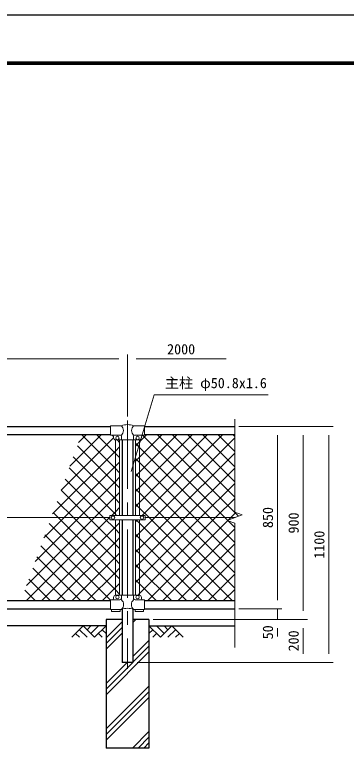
# Model space of a CAD drawing. Units: millimetres, scale not verified. Extents: x -4200 to 4200, y -2970 to 2970.
# Drawn here: x -1911 to -364, y -460 to 2970 of the extents above; entities that cross this region are included whole.
import ezdxf
from ezdxf.enums import TextEntityAlignment as Align

# ---------------------------------------------------------------- set-up
doc = ezdxf.new("R2010")
doc.units = ezdxf.units.MM
doc.header["$LTSCALE"] = 10
doc.linetypes.add('USER1', pattern=[50.8, 31.75, -6.35, 6.35, -6.35])
for name, color, linetype, lineweight in [('0-3_D-BGD', 7, 'Continuous', 25), ('0-4_D-STR4', 7, 'Continuous', 25), ('0-5_D-STR1', 1, 'Continuous', 25), ('0-6_D-STR-DIM', 7, 'Continuous', 13), ('0-9_D-DCR-HCH', 7, 'Continuous', 13), ('0-A_D-BMK', 2, 'USER1', 13), ('0-B_D-STR3', 3, 'Continuous', 13), ('0-C_D-STR2', 7, 'Continuous', 13), ('0-D_D-STR-TXT', 7, 'Continuous', 13), ('0-E_D-TTL', 7, 'Continuous', 25)]:
    doc.layers.add(name, color=color, linetype=linetype, lineweight=lineweight)
doc.styles.add('ＭＳ ゴシック', font='')
doc.styles.get('ＭＳ ゴシック').set_extended_font_data('MS Gothic')

msp = doc.modelspace()

# ---------------------------------------------------------------- linework, layer by layer
at = {"layer": '0-3_D-BGD'}
for p, q in [((-1484.65, 120.5), (-3284.65, 120.5)), ((-1284.65, 120.5), (-884.65, 120.5))]:
    msp.add_line(p, q, dxfattribs=at)
at = {"layer": '0-4_D-STR4'}
for p, q in [((-1484.65, 150.5), (-1484.65, -449.5)), ((-1410.05, 150.5), (-1484.65, 150.5)), ((-1284.65, 150.5), (-1359.25, 150.5)), ((-1284.65, 150.5), (-1284.65, -449.5)), ((-1284.65, -449.5), (-1484.65, -449.5))]:
    msp.add_line(p, q, dxfattribs=at)
at = {"layer": '0-5_D-STR1'}
for p, q in [((-3304.65, 1050.5), (-1464.65, 1050.5)), ((-1304.65, 1050.5), (-884.65, 1050.5)), ((-3304.65, 1012.5), (-1464.65, 1012.5)), ((-1304.65, 1012.5), (-884.65, 1012.5)), ((-1410.05, 987.5), (-1410.05, 636)), ((-1359.25, 987.5), (-1359.25, 636)), ((-1410.05, 615), (-1410.05, 263.5)), ((-1359.25, 615), (-1359.25, 263.5)), ((-3304.65, 238.5), (-1464.65, 238.5)), ((-1304.65, 238.5), (-884.65, 238.5)), ((-3304.65, 200.5), (-1464.65, 200.5)), ((-1410.05, 197.5), (-1410.05, -49.5)), ((-1359.25, 197.5), (-1359.25, -49.5)), ((-1304.65, 200.5), (-884.65, 200.5)), ((-1359.25, -49.5), (-1410.05, -49.5))]:
    msp.add_line(p, q, dxfattribs=at)
at = {"layer": '0-6_D-STR-DIM'}
for p, q in [((-1384.65, 1097.56), (-1384.65, 1385.5)), ((-1384.65, 1097.56), (-1384.65, 1385.5)), ((-3344.65, 1365.5), (-1424.65, 1365.5)), ((-1344.65, 1365.5), (-924.65, 1365.5)), ((-884.65, 1084.76), (-884.65, 651.15)), ((-864.65, 1050.5), (-664.65, 1050.5)), ((-864.65, 1050.5), (-544.65, 1050.5)), ((-864.65, 1050.5), (-424.65, 1050.5)), ((-684.65, 1010.5), (-684.65, 240.5)), ((-564.65, 1010.5), (-564.65, 190.5)), ((-444.65, 1010.5), (-444.65, -9.5)), ((-919.89, 612.67), (-849.42, 638.32)), ((-849.42, 638.32), (-884.65, 651.15)), ((-884.65, 599.84), (-919.89, 612.67)), ((-884.65, 599.84), (-884.65, 20.5)), ((-684.65, 240.5), (-684.65, 280.5)), ((-864.65, 200.5), (-664.65, 200.5)), ((-864.65, 200.5), (-664.65, 200.5)), ((-684.65, 200.5), (-684.65, 150.5)), ((-1264.65, 150.5), (-664.65, 150.5)), ((-1264.65, 150.5), (-544.65, 150.5)), ((-1264.65, 150.5), (-544.65, 150.5)), ((-684.65, 110.5), (-684.65, 70.5)), ((-564.65, 110.5), (-564.65, -9.5)), ((-1339.25, -49.5), (-424.65, -49.5)), ((-1339.25, -49.5), (-544.65, -49.5))]:
    msp.add_line(p, q, dxfattribs=at)
at = {"layer": '0-9_D-DCR-HCH'}
for p, q in [((-1484.65, 64.29), (-1410.05, 138.89)), ((-1359.25, 136.66), (-1345.42, 150.5)), ((-1591.08, 120.5), (-1644.29, 67.28)), ((-1591.08, 120.5), (-1537.87, 67.28)), ((-1573.34, 102.76), (-1555.6, 120.5)), ((-1555.6, 85.02), (-1520.13, 120.5)), ((-1537.87, 67.28), (-1484.65, 120.5)), ((-1484.65, 37.77), (-1410.05, 112.37)), ((-1231.44, 67.28), (-1284.65, 120.5)), ((-1213.7, 85.02), (-1249.18, 120.5)), ((-1178.23, 120.5), (-1231.44, 67.28)), ((-1195.87, 102.67), (-1213.7, 120.5)), ((-1178.23, 120.5), (-1125.02, 67.28)), ((-1626.55, 85.02), (-1608.73, 67.28)), ((-1608.82, 102.76), (-1573.18, 67.28)), ((-1520.13, 85.02), (-1502.31, 67.28)), ((-1502.39, 102.76), (-1484.65, 85.1)), ((-1484.65, 11.26), (-1410.05, 85.86)), ((-1266.92, 102.76), (-1284.65, 85.1)), ((-1249.18, 85.02), (-1267, 67.28)), ((-1160.49, 102.76), (-1196.13, 67.28)), ((-1142.76, 85.02), (-1160.57, 67.28)), ((-1359.25, -22.44), (-1284.65, 52.16)), ((-1359.25, -48.96), (-1284.65, 25.64)), ((-1484.65, -200.88), (-1284.65, -0.88)), ((-1484.65, -174.36), (-1359.8, -49.5)), ((-1484.65, -147.84), (-1386.32, -49.5)), ((-1484.65, -359.97), (-1284.65, -159.97)), ((-1484.65, -386.49), (-1284.65, -186.49)), ((-1484.65, -413.01), (-1284.65, -213.01)), ((-1362.05, -449.5), (-1284.65, -372.11)), ((-1335.54, -449.5), (-1284.65, -398.62)), ((-1309.02, -449.5), (-1284.65, -425.14))]:
    msp.add_line(p, q, dxfattribs=at)
at = {"layer": '0-A_D-BMK'}
msp.add_line((-1384.65, 1077.56), (-1384.65, -79.5), dxfattribs=at)
at = {"layer": '0-B_D-STR3'}
for p, q in [((-1464.65, 1053.5), (-1464.65, 1009.5)), ((-1464.65, 1053.5), (-1413.2, 1053.5)), ((-1356.1, 1053.5), (-1304.65, 1053.5)), ((-1304.65, 1053.5), (-1304.65, 1009.5)), ((-1464.65, 1009.5), (-1417.9, 1009.5)), ((-1449.65, 1002.5), (-1449.65, 997.5)), ((-1413.2, 1004.8), (-1413.2, 987.5)), ((-1356.1, 1004.8), (-1356.1, 987.5)), ((-1351.4, 1009.5), (-1304.65, 1009.5)), ((-1319.65, 1002.5), (-1319.65, 997.5)), ((-1441.15, 987.5), (-1441.15, 636)), ((-1439.65, 987.5), (-1329.65, 987.5)), ((-1422.15, 987.5), (-1422.15, 636)), ((-1347.15, 987.5), (-1347.15, 636)), ((-1328.15, 987.5), (-1328.15, 636)), ((-3307.66, 625.5), (-1467.15, 625.5)), ((-1467.15, 636), (-1467.15, 615)), ((-1302.15, 636), (-1467.15, 636)), ((-1302.15, 636), (-1302.15, 615)), ((-1302.15, 625.5), (-884.65, 625.5)), ((-1302.15, 615), (-1467.15, 615)), ((-1441.15, 615), (-1441.15, 263.38)), ((-1422.15, 615), (-1422.15, 263.5)), ((-1347.15, 615), (-1347.15, 263.5)), ((-1328.15, 615), (-1328.15, 263.38)), ((-1464.65, 241.5), (-1464.65, 197.5)), ((-1420.2, 241.5), (-1464.65, 241.5)), ((-1449.65, 253.5), (-1449.65, 248.5)), ((-1439.65, 263.5), (-1329.65, 263.5)), ((-1413.2, 263.5), (-1413.2, 248.5)), ((-1356.1, 263.5), (-1356.1, 248.5)), ((-1304.65, 241.5), (-1349.1, 241.5)), ((-1319.65, 253.5), (-1319.65, 248.5)), ((-1304.65, 241.5), (-1304.65, 197.5)), ((-1413.2, 197.5), (-1464.65, 197.5)), ((-1459.65, 197.5), (-1459.65, 188.2)), ((-1419.65, 188.2), (-1459.65, 188.2)), ((-1419.65, 197.5), (-1419.65, 188.2)), ((-1304.65, 197.5), (-1356.1, 197.5)), ((-1349.65, 197.5), (-1349.65, 188.2)), ((-1309.65, 188.2), (-1349.65, 188.2)), ((-1309.65, 197.5), (-1309.65, 188.2))]:
    msp.add_line(p, q, dxfattribs=at)
for centre in [(-1431.65, 996.5), (-1337.65, 996.5), (-1452.15, 625.5), (-1317.15, 625.5), (-1431.65, 254.5), (-1337.65, 254.5)]:
    msp.add_circle(centre, 8, dxfattribs=at)
for centre, radius, start, end in [((-1384.65, 978.76), 80, 69.0916, 110.9084), ((-1434.46, 1031.5), 30.59, 314.01503, 45.98497), ((-1334.85, 1031.5), 30.59, 134.01503, 225.98497), ((-1456.65, 1002.5), 7, 0, 90), ((-1439.65, 997.5), 10, 180, 270), ((-1417.9, 1004.8), 4.7, 0, 90), ((-1351.4, 1004.8), 4.7, 90, 180), ((-1329.65, 997.5), 10, 270, 0), ((-1312.65, 1002.5), 7, 90, 180), ((-1456.65, 248.5), 7, 270, 0), ((-1439.65, 253.5), 10, 90, 180), ((-1420.2, 248.5), 7, 270, 0), ((-1432.33, 219.93), 29.48, 310.4464, 49.5536), ((-1336.98, 219.93), 29.48, 130.4464, 229.5536), ((-1349.1, 248.5), 7, 180, 270), ((-1329.65, 253.5), 10, 0, 90), ((-1312.65, 248.5), 7, 180, 270), ((-1384.65, 117.01), 85.4, 70.46947, 109.53053)]:
    msp.add_arc(centre, radius, start, end, dxfattribs=at)
at = {"layer": '0-C_D-STR2'}
for p, q in [((-1693.91, 753.75), (-1449.65, 998.01)), ((-1653.45, 864.93), (-1505.88, 1012.5)), ((-1612.98, 976.1), (-1576.59, 1012.5)), ((-1449.75, 1003.64), (-1455.51, 1009.4)), ((-1328.15, 978.09), (-1293.74, 1012.5)), ((-1328.15, 907.38), (-1223.03, 1012.5)), ((-1328.15, 836.66), (-1152.32, 1012.5)), ((-1316.69, 636), (-940.19, 1012.5)), ((-1256.48, 625.5), (-884.65, 997.32)), ((-866.2, 632.21), (-1246.48, 1012.5)), ((-884.65, 721.38), (-1175.77, 1012.5)), ((-884.65, 792.09), (-1105.06, 1012.5)), ((-884.65, 862.8), (-1034.35, 1012.5)), ((-884.65, 933.51), (-963.64, 1012.5)), ((-884.65, 1004.22), (-892.93, 1012.5)), ((-1422.15, 976.04), (-1433.61, 987.5)), ((-1347.15, 959.09), (-1328.15, 978.09)), ((-1185.77, 625.5), (-884.65, 926.61)), ((-1347.15, 888.38), (-1328.15, 907.38)), ((-1680.74, 625.5), (-1441.15, 865.09)), ((-1441.15, 865.09), (-1422.15, 884.09)), ((-1347.15, 817.66), (-1328.15, 836.66)), ((-1115.06, 625.5), (-884.65, 855.9)), ((-1495.88, 625.5), (-1675.29, 804.91)), ((-1610.03, 625.5), (-1441.15, 794.38)), ((-1441.15, 794.38), (-1422.15, 813.38)), ((-1566.59, 625.5), (-1694.16, 753.07)), ((-1539.32, 625.5), (-1441.15, 723.66)), ((-1441.15, 723.66), (-1422.15, 742.66)), ((-1637.3, 625.5), (-1713.03, 701.23)), ((-1855.77, 309.05), (-1539.32, 625.5)), ((-1815.3, 420.23), (-1610.03, 625.5)), ((-1774.84, 531.4), (-1680.74, 625.5)), ((-1441.15, 429.35), (-1637.3, 625.5)), ((-1441.15, 500.06), (-1566.59, 625.5)), ((-1441.15, 570.77), (-1495.88, 625.5)), ((-1328.15, 553.82), (-1256.48, 625.5)), ((-1328.15, 483.11), (-1185.77, 625.5)), ((-1328.15, 412.4), (-1115.06, 625.5)), ((-1347.15, 605.53), (-1337.69, 615)), ((-1289.93, 238.5), (-916.86, 611.56)), ((-884.65, 579.96), (-915.92, 611.22)), ((-1422.15, 551.77), (-1441.15, 570.77)), ((-1347.15, 534.82), (-1328.15, 553.82)), ((-1219.22, 238.5), (-884.65, 573.06)), ((-1464.65, 240.72), (-1769.63, 545.7)), ((-1533.14, 238.5), (-1788.5, 493.86)), ((-1422.15, 481.06), (-1441.15, 500.06)), ((-1347.15, 464.11), (-1328.15, 483.11)), ((-1148.51, 238.5), (-884.65, 502.35)), ((-1441.15, 440.82), (-1422.15, 459.82)), ((-1328.15, 457.77), (-1347.15, 476.77)), ((-1108.88, 238.5), (-1328.15, 457.77)), ((-1603.85, 238.5), (-1807.37, 442.02)), ((-1643.48, 238.5), (-1441.15, 440.82)), ((-1422.15, 410.35), (-1441.15, 429.35)), ((-1347.15, 393.4), (-1328.15, 412.4)), ((-1077.79, 238.5), (-884.65, 431.64)), ((-1674.56, 238.5), (-1826.24, 390.17)), ((-1441.15, 370.11), (-1422.15, 389.11)), ((-1328.15, 387.06), (-1347.15, 406.06)), ((-1179.59, 238.5), (-1328.15, 387.06)), ((-1572.77, 238.5), (-1441.15, 370.11)), ((-1007.08, 238.5), (-884.65, 360.93)), ((-1745.27, 238.5), (-1845.11, 338.33)), ((-1441.15, 299.4), (-1422.15, 318.4)), ((-1328.15, 316.35), (-1347.15, 335.35)), ((-1250.3, 238.5), (-1328.15, 316.35)), ((-1815.98, 238.5), (-1863.98, 286.49)), ((-1502.06, 238.5), (-1441.15, 299.4)), ((-936.37, 238.5), (-884.65, 290.21)), ((-1346.01, 263.5), (-1347.15, 264.64))]:
    msp.add_line(p, q, dxfattribs=at)
for points in [[(-1422.15, 834.62), (-1441.15, 853.62), (-1599.81, 1012.28)], [(-1422.15, 905.33), (-1441.15, 924.33), (-1529.32, 1012.5)], [(-1347.15, 746.95), (-1328.15, 765.95), (-1081.61, 1012.5)], [(-1347.15, 676.24), (-1328.15, 695.24), (-1010.9, 1012.5)], [(-918.04, 613.34), (-930.19, 625.5), (-1314.17, 1009.48)], [(-1422.15, 763.9), (-1441.15, 782.9), (-1618.68, 960.43)], [(-884.65, 509.25), (-1000.9, 625.5), (-1328.15, 952.75), (-1347.15, 971.75)], [(-1734.37, 642.58), (-1441.15, 935.8), (-1422.15, 954.8)], [(-1422.15, 693.19), (-1441.15, 712.19), (-1637.55, 908.59)], [(-884.65, 438.54), (-1071.61, 625.5), (-1328.15, 882.04), (-1347.15, 901.04)], [(-1435.67, 636), (-1441.15, 641.48), (-1656.42, 856.75)], [(-884.65, 367.83), (-1142.32, 625.5), (-1328.15, 811.33), (-1347.15, 830.33)], [(-1347.15, 322.69), (-1328.15, 341.69), (-1044.35, 625.5), (-884.65, 785.19)], [(-884.65, 297.12), (-1213.03, 625.5), (-1328.15, 740.62), (-1347.15, 759.62)], [(-896.74, 238.5), (-1283.74, 625.5), (-1328.15, 669.9), (-1347.15, 688.9)], [(-1335.64, 263.5), (-1328.15, 270.98), (-973.64, 625.5), (-884.65, 714.48)], [(-1458.11, 636), (-1441.15, 652.95), (-1422.15, 671.95)], [(-1855.61, 238.5), (-1468.61, 625.5), (-1467.15, 626.95)], [(-1422.15, 339.64), (-1441.15, 358.64), (-1708.01, 625.5), (-1731.9, 649.38)], [(-913.38, 615.04), (-902.93, 625.5), (-879.24, 649.18)], [(-1784.9, 238.5), (-1441.15, 582.24), (-1422.15, 601.24)], [(-1422.15, 268.93), (-1441.15, 287.93), (-1750.77, 597.54)], [(-967.46, 238.5), (-1328.15, 599.19), (-1343.96, 615)], [(-1714.19, 238.5), (-1441.15, 511.53), (-1422.15, 530.53)], [(-1038.17, 238.5), (-1328.15, 528.48), (-1347.15, 547.48)]]:
    msp.add_lwpolyline(points, dxfattribs=at)
at = {"layer": '0-D_D-STR-TXT'}
msp.add_lwpolyline([(-729.04, 1198.5), (-1260.7, 1198.5), (-1367.98, 840.88)], dxfattribs=at)
at = {"layer": '0-E_D-TTL', "color": 2}
msp.add_lwpolyline([(-4199.68, 2970.23), (4200.32, 2970.23), (4200.32, -2969.77), (-4199.68, -2969.77)], close=True, dxfattribs=at)
at = {"layer": '0-E_D-TTL'}
for points in [[(-3929.68, 2750.23), (3930.32, 2750.23), (3930.32, -2749.77), (-3929.68, -2749.77)], [(-3927.18, 2747.73), (3927.82, 2747.73), (3927.82, -2747.27), (-3927.18, -2747.27)], [(-3924.68, 2745.23), (3925.32, 2745.23), (3925.32, -2744.77), (-3924.68, -2744.77)], [(-3922.18, 2742.73), (3922.82, 2742.73), (3922.82, -2742.27), (-3922.18, -2742.27)], [(-3919.68, 2740.23), (3920.32, 2740.23), (3920.32, -2739.77), (-3919.68, -2739.77)]]:
    msp.add_lwpolyline(points, close=True, dxfattribs=at)

# ---------------------------------------------------------------- texts
at = {"layer": '0-6_D-STR-DIM', "style": 'ＭＳ ゴシック'}
msp.add_text('2000', height=48.09, dxfattribs=at).set_placement((-1199.9, 1372.24), align=Align.BOTTOM_LEFT)
for s, p in [('850', (-691.4, 576.62)), ('900', (-571.4, 551.37)), ('1100', (-451.4, 433.6)), ('50', (-691.4, 57.87)), ('200', (-571.4, 1.5))]:
    msp.add_text(s, height=48.09, rotation=90, dxfattribs=at).set_placement(p, align=Align.BOTTOM_LEFT)
at = {"layer": '0-D_D-STR-TXT', "style": 'ＭＳ ゴシック'}
msp.add_text('主柱 φ50.8x1.6', height=48.09, dxfattribs=at).set_placement((-1209.78, 1214.51), align=Align.BOTTOM_LEFT)

doc.saveas('drawing.dxf')
